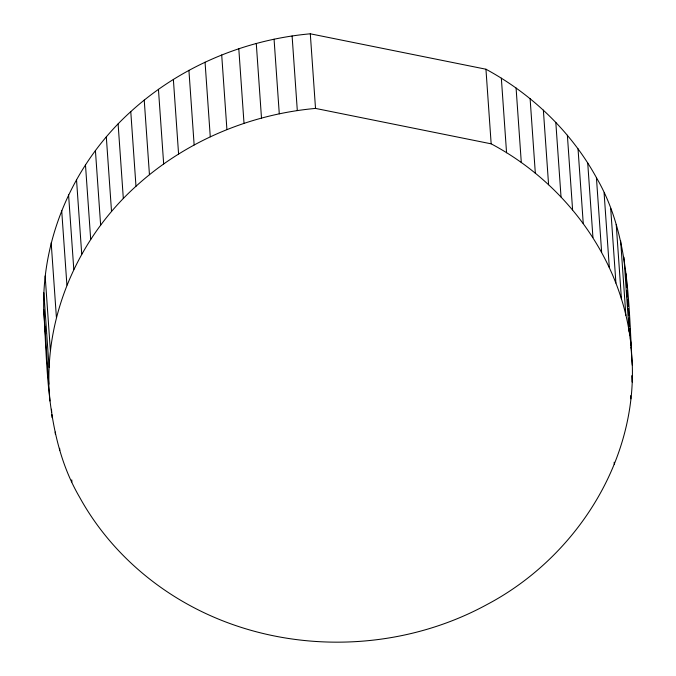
<?xml version="1.0" encoding="UTF-8"?>
<svg xmlns="http://www.w3.org/2000/svg" width="676" height="676" viewBox="0 0 676 676"><rect width="100%" height="100%" fill="white"/><g stroke="black" fill="none" stroke-linecap="round" stroke-linejoin="round"><path stroke-width="1.01" d="M43.703 309.583C41.887 234.918 75.518 161.42 130.772 111.65C179.917 66.839 244.213 39.791 310.301 33.8L485.951 69.222C531.919 94.141 571.195 131.719 596.426 177.653C629.652 234.606 628.308 301.521 632.297 365.226C635.609 464.615 573.772 558.714 487.083 604.488C396.406 654.047 280.988 655.027 190.049 605.586C144.081 580.667 104.805 543.09 79.574 497.156C46.348 440.203 47.692 373.287 43.703 309.583L49.923 400.969M48.925 384.196C47.109 309.532 80.731 236.025 135.986 186.263C185.131 141.445 249.436 114.405 315.515 108.413L491.165 143.836C567.156 184.125 623.678 261.942 631.291 348.453M627.015 296.916L627.074 290.612L627.514 296.916M44.709 326.356L45.647 333.648M627.666 299.02L628.181 306.38M628.325 308.476L628.841 315.836M628.984 317.94L629.576 326.347M629.719 328.443L630.235 335.803M630.378 337.907L630.894 345.259M631.046 347.363L632.297 365.226M623.923 257.176L629.145 331.789M631.705 375.729L632.144 382.041M620.636 240.673L625.858 315.286M630.623 395.663L630.843 398.815M616.225 224.407L621.438 299.02M610.698 208.445L615.92 283.05M604.09 192.837L609.313 267.451M596.426 177.653L601.64 252.266M614.163 462.232L614.307 464.336M587.723 162.958L592.945 237.572M578.031 148.796L583.244 223.41M567.375 135.242L572.597 209.856M555.807 122.331L561.029 196.944M543.369 110.12L548.591 184.734M530.111 98.662L535.333 173.276M516.084 87.998L521.306 162.612M501.347 78.179L506.561 152.784M485.951 69.222L491.165 143.836M310.301 33.8L315.515 108.413M292.1 35.972L297.313 110.585M274.067 39.191L279.281 113.805M256.272 43.433L261.494 118.046M238.797 48.697L244.011 123.311M221.703 54.95L226.916 129.564M205.056 62.167L210.27 136.78M188.917 70.321L194.139 144.934M173.369 79.388L178.582 154.001M158.446 89.325L163.668 163.938M144.233 100.09L149.447 174.704M130.772 111.65L135.986 186.263M118.114 123.953L123.328 198.558M106.318 136.941L111.532 211.554M95.426 150.587L100.639 225.201M85.472 164.817L90.694 239.431M76.515 179.579L81.728 254.193M68.58 194.815L73.794 269.428M61.693 210.473L66.907 285.086M71.757 479.867L71.909 481.971M51.182 242.777L56.404 317.39M59.632 448.298L59.775 450.402M45.157 275.994L50.37 350.599M55.221 432.032L55.364 434.136M43.855 292.776L49.078 367.381M51.486 409.233L51.706 412.385M51.858 414.481L52.077 417.633M626.077 273.839L626.889 287.469"/></g></svg>
